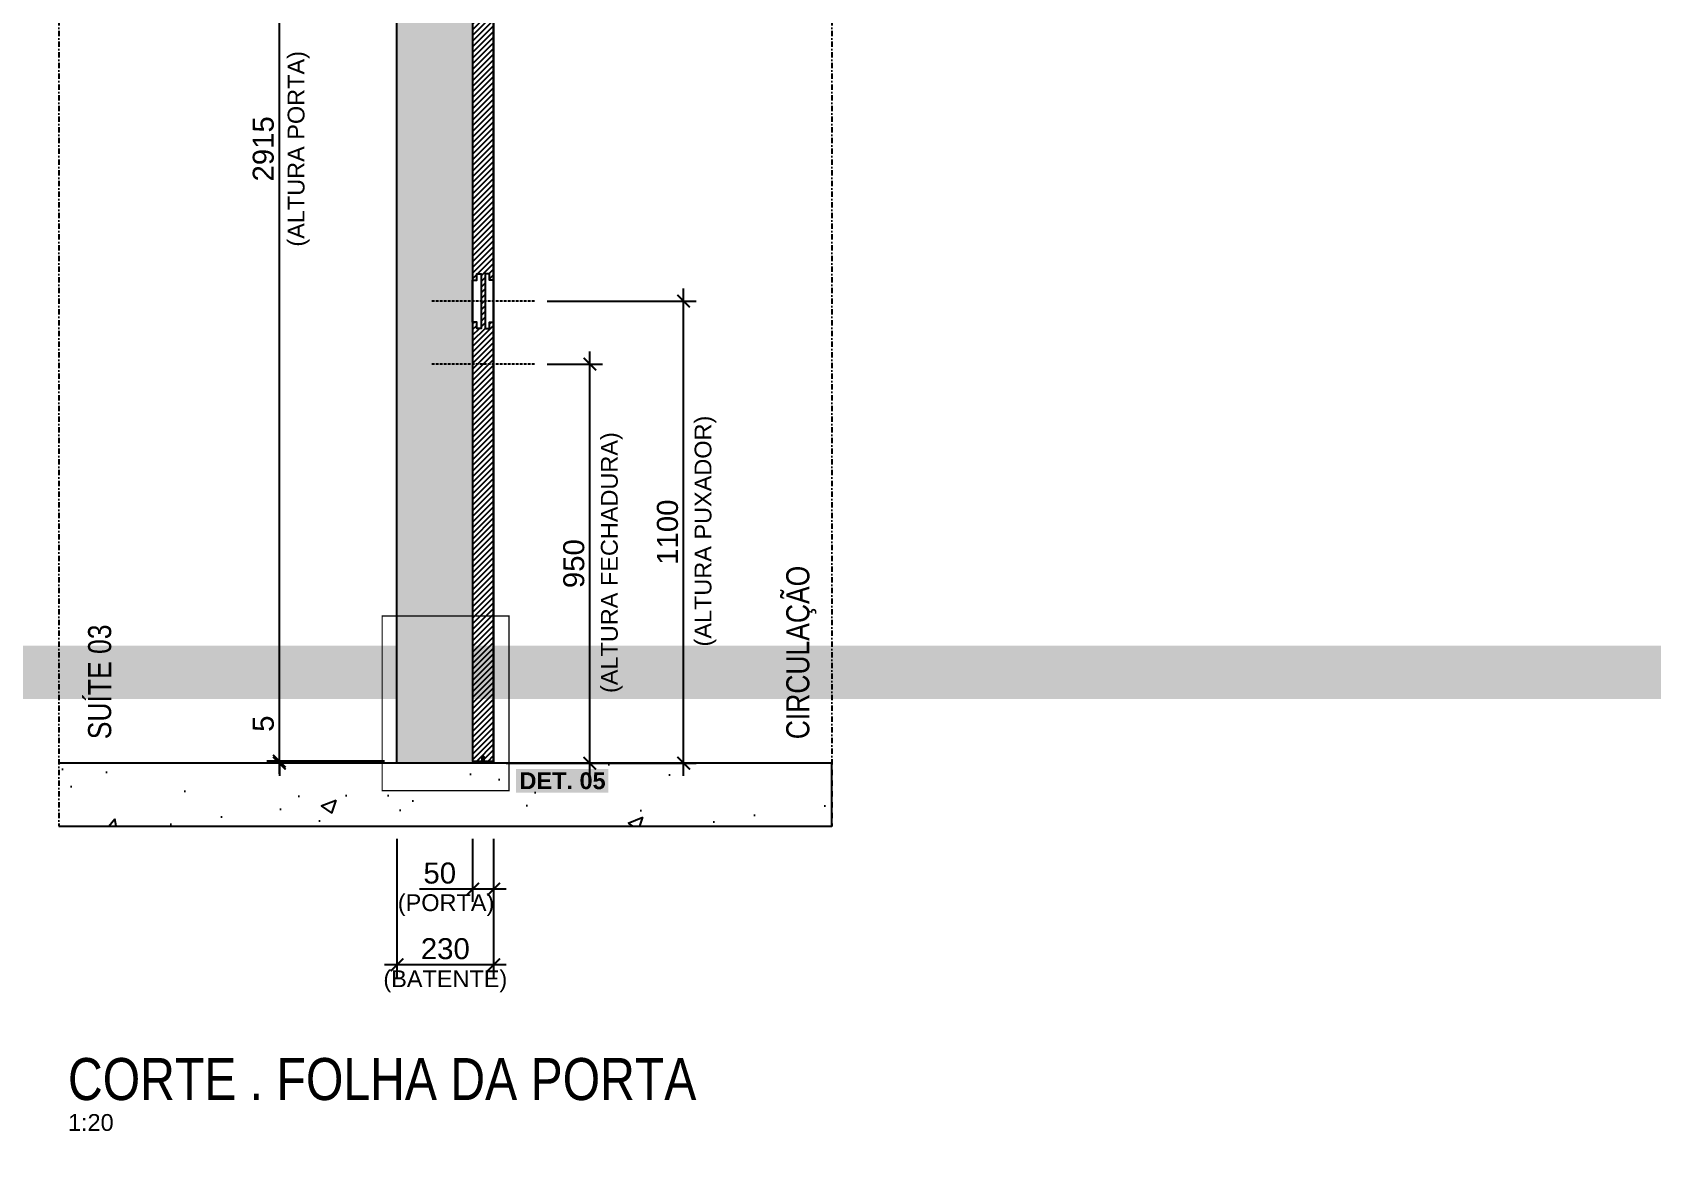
# Model space of a CAD drawing. Header units: millimetres. Extents: x -63251 to 507826, y 5339 to 217512.
# Drawn here: x 59205 to 63059, y 105321 to 107986 of the extents above; entities that cross this region are included whole.
import ezdxf
from ezdxf import colors
from ezdxf.entities.mleader import LeaderData, LeaderLine
from ezdxf.math import Vec2, Vec3

# ---------------------------------------------------------------- set-up
doc = ezdxf.new("R2010")
doc.units = ezdxf.units.MM
doc.header["$PDMODE"] = 3
doc.linetypes.add('TRAÇO 1-1', pattern=[9.525, 6.35, -3.175])
doc.linetypes.add('TRAÇO E PONTO 1-1', pattern=[25.4, 12.7, -6.35, 0, -6.35])
for name, color, linetype in [('_COMENTÁRIOS ARQ', 30, 'Continuous'), ('COTAS', 9, 'Continuous'), ('DETALHE', 10, 'Continuous'), ('FERRAGEM', 3, 'Continuous'), ('HACHURA', 21, 'Continuous'), ('MARCENARIA', 4, 'Continuous'), ('MARCENARIA . M', 4, 'Continuous'), ('PAREDE', 94, 'Continuous'), ('PROJEÇÃO', 8, 'Continuous'), ('TEXTO', 105, 'Continuous'), ('TEXTO TRAÇO PONTO', 105, 'TRAÇO E PONTO 1-1')]:
    doc.layers.add(name, color=color, linetype=linetype)
doc.styles.add('1-1', font='arial.ttf', dxfattribs={"height": 0.2})
doc.styles.add('PADRÃO', font='arial.ttf')
doc.styles.add('TITULO', font='swissck.ttf')
doc.dimstyles.new('1-20', dxfattribs={"dimscale": 20, "dimtxt": 2.5, "dimasz": 1.5, "dimexe": 1.5, "dimexo": 1.5, "dimtad": 1, "dimtxsty": 'PADRÃO', "dimblk": 'ARCHTICK', "dimcen": 2.5, "dimdle": 1.5, "dimclrd": 9, "dimclre": 9, "dimclrt": 6, "dimadec": 0, "dimazin": 0, "dimtfac": 1, "dimtmove": 0, "dimatfit": 3, "dimfxl": 1.25, "dimlwd": -1, "dimlwe": -1, "dimarcsym": 0})

# ---------------------------------------------------------------- blocks, each defined once
blk = doc.blocks.new('_ArchTick')
at = {"color": 0, "linetype": 'ByBlock', "const_width": 0.15}
blk.add_lwpolyline([(-0.5, -0.5), (0.5, 0.5)], dxfattribs=at)
blk = doc.blocks.new('*D700')
at = {"layer": 'Defpoints', "color": 0, "transparency": 16777216}
for p in [(60399.9, 107345.7), (60754.7, 107345.7), (60531.7, 106245.7)]:
    blk.add_point(p, dxfattribs=at)
at = {"layer": 'PAREDE', "color": 9, "transparency": 16777216}
for p, q in [((60754.7, 106215.7), (60754.7, 107375.7)), ((60429.9, 107345.7), (60784.7, 107345.7)), ((60561.7, 106245.7), (60784.7, 106245.7))]:
    blk.add_line(p, q, dxfattribs=at)
at = {"layer": 'PAREDE', "color": 9, "transparency": 16777216, "xscale": 30, "yscale": 30, "zscale": 30}
for p, rotation in [((60754.7, 107345.7), 90), ((60754.7, 106245.7), 270)]:
    blk.add_blockref('_ArchTick', p, dxfattribs=dict(at, rotation=rotation))
at = {"layer": 'PAREDE', "color": 6, "transparency": 16777216, "insert": (60716.7, 106795.7), "char_height": 50, "attachment_point": 5, "rotation": 90, "style": 'PADRÃO'}
blk.add_mtext('1100', dxfattribs=at)
blk = doc.blocks.new('*D701')
at = {"layer": 'Defpoints', "color": 0, "transparency": 16777216}
for p in [(60399.9, 107195.7), (60531.7, 107195.7), (60302.7, 106245.7)]:
    blk.add_point(p, dxfattribs=at)
at = {"layer": 'PAREDE', "color": 9, "transparency": 16777216}
for p, q in [((60531.7, 106215.7), (60531.7, 107225.7)), ((60429.9, 107195.7), (60561.7, 107195.7)), ((60332.7, 106245.7), (60561.7, 106245.7))]:
    blk.add_line(p, q, dxfattribs=at)
at = {"layer": 'PAREDE', "color": 9, "transparency": 16777216, "xscale": 30, "yscale": 30, "zscale": 30}
for p, rotation in [((60531.7, 107195.7), 90), ((60531.7, 106245.7), 270)]:
    blk.add_blockref('_ArchTick', p, dxfattribs=dict(at, rotation=rotation))
at = {"layer": 'PAREDE', "color": 6, "transparency": 16777216, "insert": (60493.7, 106720.7), "char_height": 50, "attachment_point": 5, "rotation": 90, "style": 'PADRÃO'}
blk.add_mtext('950', dxfattribs=at)
blk = doc.blocks.new('*D705')
at = {"layer": 'Defpoints', "color": 0, "transparency": 16777216}
for p in [(59792.7, 109165.7), (60072.7, 109165.7), (60072.7, 106250.7)]:
    blk.add_point(p, dxfattribs=at)
at = {"layer": 'MARCENARIA . M', "color": 9, "transparency": 16777216}
for p, q in [((59792.7, 106220.7), (59792.7, 109195.7)), ((60042.7, 109165.7), (59762.7, 109165.7)), ((60042.7, 106250.7), (59762.7, 106250.7))]:
    blk.add_line(p, q, dxfattribs=at)
at = {"layer": 'MARCENARIA . M', "color": 9, "transparency": 16777216, "xscale": 30, "yscale": 30, "zscale": 30}
for p, rotation in [((59792.7, 109165.7), 90), ((59792.7, 106250.7), 270)]:
    blk.add_blockref('_ArchTick', p, dxfattribs=dict(at, rotation=rotation))
at = {"layer": 'MARCENARIA . M', "color": 6, "transparency": 16777216, "insert": (59754.7, 107708.2), "char_height": 50, "attachment_point": 5, "rotation": 90, "style": 'PADRÃO'}
blk.add_mtext('2915', dxfattribs=at)
blk = doc.blocks.new('*D707')
at = {"layer": 'Defpoints', "color": 0, "transparency": 16777216}
for p in [(59792.7, 106250.7), (60072.7, 106250.7), (60072.7, 106245.7)]:
    blk.add_point(p, dxfattribs=at)
at = {"layer": 'MARCENARIA . M', "color": 9, "transparency": 16777216}
for p, q in [((59792.7, 106250.7), (59792.7, 106368.9)), ((60042.7, 106250.7), (59762.7, 106250.7)), ((59792.7, 106245.7), (59792.7, 106250.7)), ((60042.7, 106245.7), (59762.7, 106245.7)), ((59792.7, 106245.7), (59792.7, 106215.7))]:
    blk.add_line(p, q, dxfattribs=at)
at = {"layer": 'MARCENARIA . M', "color": 9, "transparency": 16777216, "xscale": 30, "yscale": 30, "zscale": 30}
for p, rotation in [((59792.7, 106250.7), 270), ((59792.7, 106245.7), 90)]:
    blk.add_blockref('_ArchTick', p, dxfattribs=dict(at, rotation=rotation))
at = {"layer": 'MARCENARIA . M', "color": 6, "transparency": 16777216, "insert": (59754.8, 106339.8), "char_height": 50, "attachment_point": 5, "rotation": 90, "style": 'PADRÃO'}
blk.add_mtext('5', dxfattribs=at)
blk = doc.blocks.new('*D1161')
at = {"layer": 'Defpoints', "color": 0, "transparency": 16777216}
for p in [(60252.7, 106095.7), (60302.7, 106095.7), (60252.7, 105945.7)]:
    blk.add_point(p, dxfattribs=at)
at = {"layer": 'PAREDE', "color": 9, "transparency": 16777216}
for p, q in [((60252.7, 106065.7), (60252.7, 105915.7)), ((60302.7, 106065.7), (60302.7, 105915.7)), ((60252.7, 105945.7), (60126.3, 105945.7)), ((60332.7, 105945.7), (60252.7, 105945.7))]:
    blk.add_line(p, q, dxfattribs=at)
at = {"layer": 'PAREDE', "color": 9, "transparency": 16777216, "xscale": 30, "yscale": 30, "zscale": 30, "rotation": 180}
blk.add_blockref('_ArchTick', (60252.7, 105945.7), dxfattribs=at)
at = {"layer": 'PAREDE', "color": 9, "transparency": 16777216, "xscale": 30, "yscale": 30, "zscale": 30}
blk.add_blockref('_ArchTick', (60302.7, 105945.7), dxfattribs=at)
at = {"layer": 'PAREDE', "color": 6, "transparency": 16777216, "insert": (60174.5, 105983.8), "char_height": 50, "attachment_point": 5, "style": 'PADRÃO'}
blk.add_mtext('50', dxfattribs=at)
blk = doc.blocks.new('*D1162')
at = {"layer": 'Defpoints', "color": 0, "transparency": 16777216}
for p in [(60072.7, 106095.7), (60302.7, 105945.7), (60072.7, 105765.7)]:
    blk.add_point(p, dxfattribs=at)
at = {"layer": 'PAREDE', "color": 9, "transparency": 16777216}
for p, q in [((60072.7, 106065.7), (60072.7, 105735.7)), ((60302.7, 105915.7), (60302.7, 105735.7)), ((60332.7, 105765.7), (60042.7, 105765.7))]:
    blk.add_line(p, q, dxfattribs=at)
at = {"layer": 'PAREDE', "color": 9, "transparency": 16777216, "xscale": 30, "yscale": 30, "zscale": 30, "rotation": 180}
blk.add_blockref('_ArchTick', (60072.7, 105765.7), dxfattribs=at)
at = {"layer": 'PAREDE', "color": 9, "transparency": 16777216, "xscale": 30, "yscale": 30, "zscale": 30}
blk.add_blockref('_ArchTick', (60302.7, 105765.7), dxfattribs=at)
at = {"layer": 'PAREDE', "color": 6, "transparency": 16777216, "insert": (60187.7, 105803.8), "char_height": 50, "attachment_point": 5, "style": 'PADRÃO'}
blk.add_mtext('230', dxfattribs=at)
blk = doc.blocks.new('ESCOVA DE VEDAÇÃO')
at = {"layer": 'FERRAGEM'}
blk.add_lwpolyline([(-1.5, -4), (1.5, -4), (2, -0.5, 0.25), (-2, -0.5)], format="xyb", close=True, dxfattribs=at)
at = {"layer": 'FERRAGEM', "color": 8}
for points in [[(-1, -4), (-3, -16)], [(-0.8, -4), (-2.3, -16)], [(-0.6, -4), (-1.6, -16)], [(-0.3, -4), (-1, -16)], [(-0.2, -4), (-0.4, -16)], [(0.1, -4), (0.3, -16)], [(0.3, -4), (1, -16)], [(0.6, -4), (1.6, -16)], [(0.8, -4), (2.3, -16)], [(1, -4), (3, -16)]]:
    blk.add_lwpolyline(points, dxfattribs=at)

msp = doc.modelspace()

# ---------------------------------------------------------------- hatches: boundary and pattern name
at = {"layer": 'HACHURA', "true_color": 0xba9673}
h = msp.add_hatch(color=33, dxfattribs=at)
h.dxf.hatch_style = 1
h.paths.add_polyline_path([(60302.712, 109213.234), (60072.712, 109213.234), (60072.712, 109183.234), (60279.212, 109183.234), (60279.212, 109189.734), (60302.712, 109189.734)])
h.paths.add_polyline_path([(60302.712, 106245.734), (60072.712, 106245.734), (60072.712, 109170.734), (60252.712, 109170.734), (60302.712, 109170.734), (60302.712, 109165.734), (60252.712, 109165.734), (60252.712, 106250.734), (60302.712, 106250.734)])
at = {"layer": 'HACHURA'}
h = msp.add_hatch(dxfattribs=at)
h.set_pattern_fill('AR-CONC', color=21, scale=2)
h.set_pattern_definition([(50, (16213.75, 83543.6), (364.3693, -31.8782), [38.1, -419.1]), (355, (16213.75, 83543.6), (-70.4868, 382.1137), [30.48, -335.2812]), (100.45144, (16244.1, 83540.95), (293.8825, 350.2355), [32.38, -356.1805]), (46.1842, (16213.75, 83645.2), (542.158, -84.0847), [57.15, -628.65]), (96.6356, (16258.93, 83638.2), (474.808, 494.852), [48.57, -534.271]), (351.1842, (16213.75, 83645.2), (474.808, 494.852), [45.72, -502.9195]), (21, (16264.55, 83619.8), (303.2288, -204.5304), [38.1, -419.1]), (326, (16264.55, 83619.8), (123.604, 368.376), [30.48, -335.28]), (71.45144, (16289.82, 83602.76), (426.8328, 163.8455), [32.38, -356.18]), (37.5, (16213.75, 83543.6), (6.1772, 169.11008), [0, -331.216, 0, -340.36, 0, -336.55]), (7.5, (16213.75, 83543.6), (133.6393, 200.36115), [0, -194.056, 0, -323.596, 0, -128.27]), (327.5, (16100.47, 83543.6), (271.1812, -11.4575), [0, -127, 0, -396.24, 0, -525.78]), (317.5, (16049.67, 83543.6), (296.2584, 50.853), [0, -165.1, 0, -263.144, 0, -373.38])])
h.paths.add_polyline_path([(59267.718, 106245.734), (59267.718, 106095.734), (61109.707, 106095.734), (61109.707, 106245.734)])
at = {"layer": 'PROJEÇÃO', "linetype": 'TRAÇO 1-1'}
h = msp.add_hatch(dxfattribs=at)
h.set_pattern_fill('ANSI31', color=8, scale=3)
h.paths.add_polyline_path([(60302.712, 109165.734), (60279.712, 109165.734), (60279.784, 109154.734), (60275.712, 109154.734), (60275.712, 109165.734), (60252.712, 109165.734), (60252.712, 107395.734), (60262.712, 107395.734), (60262.712, 107410.734), (60272.712, 107410.734), (60272.712, 107280.734), (60262.712, 107280.734), (60262.712, 107295.734), (60252.712, 107295.734), (60252.712, 106250.734), (60275.713, 106250.734), (60275.712, 106261.734), (60279.712, 106261.734), (60279.713, 106250.734), (60302.712, 106250.734), (60302.712, 107295.734), (60292.712, 107295.734), (60292.712, 107280.734), (60282.712, 107280.734), (60282.712, 107410.734), (60292.712, 107410.734), (60292.712, 107395.734), (60302.712, 107395.734)])

# ---------------------------------------------------------------- linework, layer by layer
at = {"layer": 'DETALHE', "linetype": 'TRAÇO 1-1', "ltscale": 0.4, "const_width": 3}
msp.add_lwpolyline([(60339.59, 106180.47), (60339.59, 106596.328), (60037.363, 106596.328), (60037.363, 106180.47)], close=True, dxfattribs=at)
at = {"layer": 'MARCENARIA'}
for points in [[(60072.712, 109190.734), (60302.712, 109190.734), (60302.712, 106245.734), (60072.712, 106245.734)], [(60302.712, 109165.734), (60279.712, 109165.734), (60279.784, 109154.734), (60275.712, 109154.734), (60275.712, 109165.734), (60252.712, 109165.734), (60252.712, 106250.734), (60275.713, 106250.734), (60275.712, 106261.734), (60279.712, 106261.734), (60279.713, 106250.734), (60302.712, 106250.734)], [(60252.712, 107295.734), (60252.712, 107395.734), (60262.712, 107395.734), (60262.712, 107410.734), (60272.712, 107410.734), (60272.712, 107280.734), (60262.712, 107280.734), (60262.712, 107295.734)], [(60302.712, 107295.734), (60302.712, 107395.734), (60292.712, 107395.734), (60292.712, 107410.734), (60282.712, 107410.734), (60282.712, 107280.734), (60292.712, 107280.734), (60292.712, 107295.734)]]:
    msp.add_lwpolyline(points, close=True, dxfattribs=at)
at = {"layer": 'PAREDE', "color": 10, "linetype": 'TRAÇO 1-1'}
for p, q in [((60399.885, 107345.734), (60155.503, 107345.734)), ((60399.885, 107195.734), (60155.503, 107195.734))]:
    msp.add_line(p, q, dxfattribs=at)
at = {"layer": 'PAREDE'}
msp.add_lwpolyline([(59267.718, 106095.734), (61107.707, 106095.734), (61107.707, 106245.734), (59267.718, 106245.734)], dxfattribs=at)
at = {"layer": 'TEXTO TRAÇO PONTO'}
for p, q in [((59267.718, 109595.734), (59267.718, 106095.734)), ((61107.707, 109595.734), (61107.707, 106095.734))]:
    msp.add_line(p, q, dxfattribs=at)

# ---------------------------------------------------------------- block references
at = {"layer": '_COMENTÁRIOS ARQ'}
msp.add_blockref('ESCOVA DE VEDAÇÃO', (60277.712, 106261.734), dxfattribs=at)

# ---------------------------------------------------------------- texts
at = {"layer": 'COTAS', "color": 6, "char_height": 40, "width": 1350, "attachment_point": 8, "rotation": 90, "style": 'PADRÃO'}
for s, insert in [('(ALTURA PORTA)', (59864.556, 107708.234)), ('(ALTURA PUXADOR)', (60833.075, 106798.234)), ('(ALTURA FECHADURA)', (60610.077, 106723.234))]:
    msp.add_mtext(s, dxfattribs=dict(at, insert=insert))
at = {"layer": 'COTAS', "color": 6, "char_height": 40, "width": 1348, "attachment_point": 2, "style": 'PADRÃO'}
for s, insert in [('(PORTA)', (60189.486, 105933.642)), ('(BATENTE)', (60187.712, 105752.567))]:
    msp.add_mtext(s, dxfattribs=dict(at, insert=insert))
at = {"layer": 'DETALHE', "color": 105, "insert": (60364.267, 106223.859), "char_height": 40, "width": 203.41444, "attachment_point": 1, "style": 'PADRÃO', "bg_fill": 1, "box_fill_scale": 1.2, "bg_fill_color": 50, "bg_fill_transparency": 0}
msp.add_mtext('{\\fArial|b1|i0|c0|p34;DET. 05}', dxfattribs=at)
at = {"layer": 'TEXTO', "color": 1, "char_height": 55, "width": 695.16158, "attachment_point": 7, "rotation": 90, "style": 'TITULO'}
for s, insert in [('\\pxql;{\\C10;CIRCULAÇÃO}', (61071.057, 106302.759)), ('\\pxql;{\\C10;SUÍTE 03}', (59393.269, 106302.759))]:
    msp.add_mtext(s, dxfattribs=dict(at, insert=insert))
at = {"layer": 'TEXTO', "color": 1, "insert": (59289.613, 105442.34), "char_height": 100, "width": 2667.84777, "attachment_point": 7, "style": 'TITULO'}
msp.add_mtext('CORTE . FOLHA DA PORTA', dxfattribs=at)
at = {"layer": 'TEXTO', "insert": (59289.613, 105410.34), "char_height": 40, "width": 480, "attachment_point": 1, "style": 'PADRÃO'}
msp.add_mtext('1:20', dxfattribs=at)

# ---------------------------------------------------------------- dimensions: what is measured, and where the dimension line sits
at = {"layer": 'MARCENARIA . M', "color": 2}
for base, p1, p2, picture, middle in [((59792.712, 109165.734), (60072.712, 106250.734), (60072.712, 109165.734), '*D705', (59754.684, 107708.234)), ((59792.712, 106250.734), (60072.712, 106245.734), (60072.712, 106250.734), '*D707', (59754.786, 106339.81))]:
    dim = msp.add_linear_dim(base=base, p1=p1, p2=p2, angle=90, dimstyle='1-20', dxfattribs=at)
    dim.commit()
    dim.dimension.update_dxf_attribs({"geometry": picture, "text_midpoint": middle})
at = {"layer": 'PAREDE', "color": 6}
for base, p1, p2, angle, picture, middle in [((60754.73, 107345.734), (60531.732, 106245.734), (60399.885, 107345.734), 90, '*D700', (60716.702, 106795.734)), ((60531.732, 107195.734), (60302.712, 106245.734), (60399.885, 107195.734), 90, '*D701', (60493.703, 106720.734)), ((60072.712, 105765.734), (60302.712, 105945.734), (60072.712, 106095.734), 180, '*D1162', (60187.712, 105803.78)), ((60252.712, 105945.734), (60302.712, 106095.734), (60252.712, 106095.734), 180, '*D1161', (60174.486, 105983.763))]:
    dim = msp.add_linear_dim(base=base, p1=p1, p2=p2, angle=angle, dimstyle='1-20', dxfattribs=at)
    dim.commit()
    dim.dimension.update_dxf_attribs({"geometry": picture, "text_midpoint": middle})

# ---------------------------------------------------------------- next in the draw order: leaders
at = {"layer": 'COTAS'}
ml = msp.add_multileader_mtext('Standard', dxfattribs=at)
ml.set_content('{\\fArial|b1|i0|c0|p34;\\C10;ATENÇÃO PARKET!\\P}PAINÉIS E PORTA RIPADOS EM {\\fArial|b1|i0|c0|p34;CABREUVA BRANCA PREMIUM 18*5+5*900 À 2200mm}', color=105, style='1-1')
ml.set_leader_properties(color=256, linetype='ByLayer', lineweight=-1)
ml.build(insert=Vec2(0, 0))
ml.multileader.update_dxf_attribs({"text_left_attachment_type": 2, "text_right_attachment_type": 2, "dogleg_length": 0.36, "arrow_head_size": 15, "scale": 200})
ctx = ml.context
ctx.base_point, ctx.scale, ctx.char_height, ctx.arrow_head_size, ctx.landing_gap_size, ctx.plane_origin = Vec3(154614.805, 108607.165), 200, 40, 15, 10, Vec3(155324.415, 108224.336)
ctx.left_attachment, ctx.right_attachment, ctx.text_align_type = 2, 2, 2
notes = []
notes.append((ctx, [(0, (1, 1, 0), (155626.214, 108607.165), (-1, 0), 144.288, [(1, [(155626.214, 107329.676), (156629.431, 107329.675)], 0, [])])]))
ctx.mtext.insert, ctx.mtext.rotation, ctx.mtext.width, ctx.mtext.alignment, ctx.mtext.flow_direction = Vec3(155471.926, 108742.718), 6.28318531, 858.66662, 3, 5
ctx.mtext.has_bg_fill, ctx.mtext.bg_color, ctx.mtext.bg_scale_factor, ctx.mtext.bg_transparency, ctx.mtext.use_window_bg_color = 1, -1023410095, 1.25, 0, 0
ml = msp.add_multileader_mtext('Standard', dxfattribs=at)
ml.set_content('{\\fArial|b1|i0|c0|p34;\\C10;ATENÇÃO PARKET!\\P}PAINÉIS RIPADOS EM {\\fArial|b1|i0|c0|p34;CABREUVA BRANCA PREMIUM 18*5+5*900 À 2200mm}', color=105, style='1-1')
ml.set_leader_properties(color=256, linetype='ByLayer', lineweight=-1)
ml.build(insert=Vec2(0, 0))
ml.multileader.update_dxf_attribs({"text_left_attachment_type": 2, "text_right_attachment_type": 2, "dogleg_length": 0.36, "arrow_head_size": 15, "scale": 200})
ctx = ml.context
ctx.base_point, ctx.scale, ctx.char_height, ctx.arrow_head_size, ctx.landing_gap_size, ctx.plane_origin = Vec3(153743.103, 106379.695), 200, 40, 15, 10, Vec3(153629.766, 106144.891)
ctx.left_attachment, ctx.right_attachment, ctx.text_align_type = 2, 2, 2
notes.append((ctx, [(0, (1, 1, 0), (154754.512, 106379.695), (-1, 0), 144.288, [(0, [(155549.301, 105905.676), (154754.512, 105320.968)], 0, [])])]))
ctx.mtext.insert, ctx.mtext.rotation, ctx.mtext.width, ctx.mtext.alignment, ctx.mtext.flow_direction = Vec3(154600.224, 106515.248), 6.28318531, 858.66662, 3, 5
ctx.mtext.has_bg_fill, ctx.mtext.bg_color, ctx.mtext.bg_scale_factor, ctx.mtext.bg_transparency, ctx.mtext.use_window_bg_color = 1, -1023410095, 1.25, 0, 0
for ctx, leaders in notes:
    for number, flags, end, landing, length, lines in leaders:
        leader = LeaderData()
        leader.index, (leader.has_last_leader_line, leader.has_dogleg_vector, leader.attachment_direction) = number, flags
        leader.last_leader_point, leader.dogleg_vector, leader.dogleg_length = Vec3(end), Vec3(landing), length
        for number, points, colour, breaks in lines:
            line = LeaderLine()
            line.index, line.vertices, line.color, line.breaks = number, Vec3.list(points), colors.encode_raw_color(colour), breaks
            leader.lines.append(line)
        ctx.leaders.append(leader)

doc.saveas('drawing.dxf')
